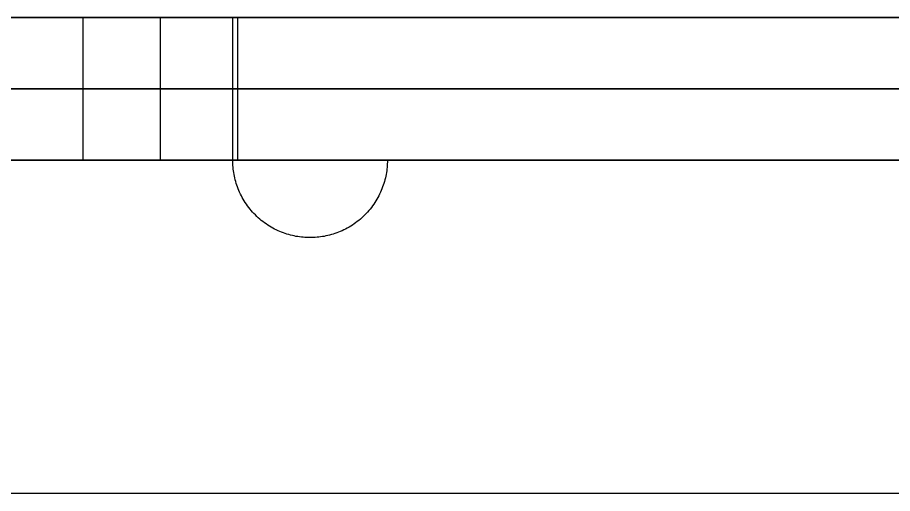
# Model space of a CAD drawing. Header units: millimetres. Extents: x -3003 to 2440, y -88 to 1748.
# Drawn here: x -2626.08 to -2589.31, y 1000.86 to 1020.86 of the extents above; entities that cross this region are included whole.
import ezdxf

# ---------------------------------------------------------------- set-up
doc = ezdxf.new("R2010")
doc.units = ezdxf.units.MM
doc.header["$MEASUREMENT"] = 0
doc.layers.add('ASSEMBLY', color=7, linetype='Continuous', true_color=0x000000)

msp = doc.modelspace()

# ---------------------------------------------------------------- linework, layer by layer
at = {"layer": 'ASSEMBLY'}
for p, q in [((-2552.55, 1020.865, 321), (-3002.55, 1020.865, 321)), ((-2552.55, 1014.865, 321), (-3002.55, 1014.865, 321))]:
    msp.add_line(p, q, dxfattribs=at)
for points in [[(-2558.55, 1020.865, 636), (-2777.55, 1020.865, 636), (-2996.55, 1020.865, 636)], [(-2617.035, 1020.865, 6), (-2648.978, 1020.865, 6), (-2680.921, 1020.865, 6)], [(-2617.035, 1020.865, 12), (-2648.978, 1020.865, 12), (-2680.921, 1020.865, 12)], [(-2617.035, 1020.865, 9), (-2648.978, 1020.865, 9), (-2680.921, 1020.865, 9)], [(-2674.621, 1020.865, 12), (-2648.978, 1020.865, 12), (-2623.335, 1020.865, 12)], [(-2623.335, 1020.865, 12), (-2623.335, 1017.865, 12), (-2623.335, 1014.865, 12)], [(-2620.085, 1020.865, 15.25), (-2620.085, 1017.865, 15.25), (-2620.085, 1014.865, 15.25)], [(-2617.035, 1014.865, 6), (-2617.035, 1017.865, 6), (-2617.035, 1020.865, 6)], [(-2617.035, 1020.865, 6), (-2617.035, 1020.865, 9), (-2617.035, 1020.865, 12)], [(-2617.035, 1014.865, 12), (-2617.035, 1017.865, 12), (-2617.035, 1020.865, 12)], [(-2617.035, 1014.865, 9), (-2617.035, 1017.865, 9), (-2617.035, 1020.865, 9)], [(-2616.835, 1020.865, 12), (-2616.835, 1020.865, 9), (-2616.835, 1020.865, 6)], [(-2616.835, 1020.865, 6), (-2616.835, 1017.865, 6), (-2616.835, 1014.865, 6)], [(-2616.835, 1020.865, 12), (-2616.835, 1017.865, 12), (-2616.835, 1014.865, 12)], [(-2616.835, 1020.865, 6), (-2587.693, 1020.865, 6), (-2558.55, 1020.865, 6)], [(-2616.835, 1020.865, 9), (-2616.835, 1017.865, 9), (-2616.835, 1014.865, 9)], [(-2558.55, 1017.865, 636), (-2777.55, 1017.865, 636), (-2996.55, 1017.865, 636)], [(-2674.621, 1017.865, 12), (-2648.978, 1017.865, 12), (-2623.335, 1017.865, 12)], [(-2617.035, 1017.865, 6), (-2617.035, 1017.865, 9), (-2617.035, 1017.865, 12)], [(-2616.835, 1017.865, 12), (-2616.835, 1017.865, 9), (-2616.835, 1017.865, 6)], [(-2616.835, 1017.865, 6), (-2587.693, 1017.865, 6), (-2558.55, 1017.865, 6)], [(-2558.55, 1014.865, 636), (-2777.55, 1014.865, 636), (-2996.55, 1014.865, 636)], [(-2674.621, 1014.865, 12), (-2648.978, 1014.865, 12), (-2623.335, 1014.865, 12)], [(-2617.035, 1014.865, 6), (-2617.035, 1014.865, 9), (-2617.035, 1014.865, 12)], [(-2616.835, 1014.865, 12), (-2616.835, 1014.865, 9), (-2616.835, 1014.865, 6)], [(-2616.835, 1014.865, 6), (-2587.693, 1014.865, 6), (-2558.55, 1014.865, 6)], [(-2558.55, 1014.865, 6), (-2584.543, 1014.865, 6), (-2610.535, 1014.865, 6)], [(-2610.535, 1014.865, 6), (-2610.535, 1014.865, 9), (-2610.535, 1014.865, 12)], [(-2558.55, 1014.865, 12), (-2584.543, 1014.865, 12), (-2610.535, 1014.865, 12)], [(-2558.55, 1014.865, 9), (-2584.543, 1014.865, 9), (-2610.535, 1014.865, 9)], [(-2613.785, 1011.615, 6), (-2613.785, 1011.615, 9), (-2613.785, 1011.615, 12)], [(-2582.55, 1000.865), (-2627.55, 1000.865), (-2672.55, 1000.865)], [(-2582.55, 1000.865, 6), (-2627.55, 1000.865, 6), (-2672.55, 1000.865, 6)], [(-2582.55, 1000.865, 3), (-2627.55, 1000.865, 3), (-2672.55, 1000.865, 3)]]:
    msp.add_open_spline(points, degree=2, dxfattribs=at)
for points, knots in [([(-2623.335, 1020.865, 12), (-2623.335, 1020.865, 15.25), (-2620.085, 1020.865, 15.25), (-2616.835, 1020.865, 15.25), (-2616.835, 1020.865, 12)], [-263.467536, -263.467536, -263.467536, -258.362448, -258.362448, -253.25736, -253.25736, -253.25736]), ([(-2623.335, 1017.865, 12), (-2623.335, 1017.865, 15.25), (-2620.085, 1017.865, 15.25), (-2616.835, 1017.865, 15.25), (-2616.835, 1017.865, 12)], [-263.467536, -263.467536, -263.467536, -258.362448, -258.362448, -253.25736, -253.25736, -253.25736]), ([(-2623.335, 1014.865, 12), (-2623.335, 1014.865, 15.25), (-2620.085, 1014.865, 15.25), (-2616.835, 1014.865, 15.25), (-2616.835, 1014.865, 12)], [-263.467536, -263.467536, -263.467536, -258.362448, -258.362448, -253.25736, -253.25736, -253.25736]), ([(-2610.535, 1014.865, 6), (-2610.535, 1011.615, 6), (-2613.785, 1011.615, 6), (-2617.035, 1011.615, 6), (-2617.035, 1014.865, 6)], [-251.433972, -251.433972, -251.433972, -246.328884, -246.328884, -241.223796, -241.223796, -241.223796]), ([(-2610.535, 1014.865, 12), (-2610.535, 1011.615, 12), (-2613.785, 1011.615, 12), (-2617.035, 1011.615, 12), (-2617.035, 1014.865, 12)], [-251.433972, -251.433972, -251.433972, -246.328884, -246.328884, -241.223796, -241.223796, -241.223796]), ([(-2610.535, 1014.865, 9), (-2610.535, 1011.615, 9), (-2613.785, 1011.615, 9), (-2617.035, 1011.615, 9), (-2617.035, 1014.865, 9)], [-251.433972, -251.433972, -251.433972, -246.328884, -246.328884, -241.223796, -241.223796, -241.223796])]:
    msp.add_rational_spline(points, [1, 0.707106781187, 1, 0.707106781187, 1], degree=2, knots=knots, dxfattribs=at)

doc.saveas('drawing.dxf')
